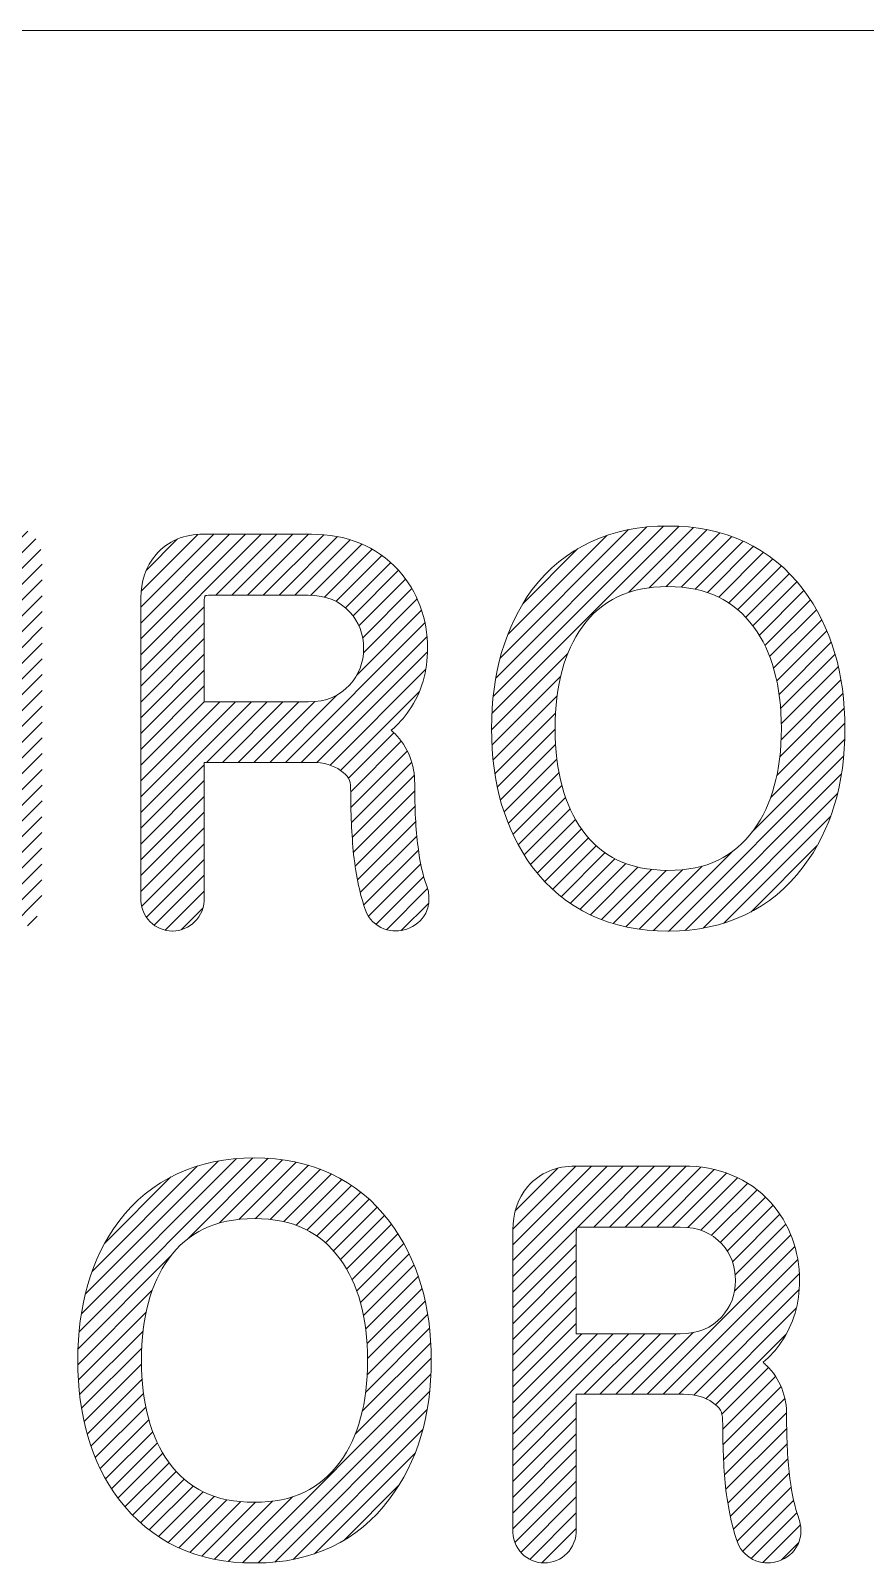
# Model space of a CAD drawing. Extents: x 14808 to 20058, y -13198 to -11680.
# Drawn here: x 15120.885 to 15123.105, y -13106.597 to -13102.524 of the extents above; entities that cross this region are included whole.
import ezdxf

# ---------------------------------------------------------------- set-up
doc = ezdxf.new("R2010")
doc.units = 0
doc.header["$LTSCALE"] = 7
doc.header["$MEASUREMENT"] = 0
doc.layers.get('0').update_dxf_attribs({"color": 2, "linetype": 'CONTINUOUS'})
doc.layers.add('명함1', color=7, linetype='CONTINUOUS')
pattern_1 = [(45, (-62.15375, -128.942557), (-0.027583504, 0.027583504), [])]

# ---------------------------------------------------------------- blocks, each defined once
blk = doc.blocks.new('A$C060B093A')
h = blk.add_hatch()
h.set_pattern_fill('ANSI31', color=256, scale=0.312072)
h.set_pattern_definition(pattern_1)
edge = h.paths.add_edge_path()
edge.add_spline(control_points=[(-2.0125, 10.0098), (-2.0737, 10.0092), (-2.1203, 10.0567), (-2.1422, 10.1128), (-2.1422, 10.1128), (-2.3842, 10.8314), (-2.3842, 10.8314), (-2.3842, 10.8314), (-2.3842, 10.1232), (-2.3842, 10.1232), (-2.3834, 10.0936), (-2.3959, 10.0598), (-2.4203, 10.0388), (-2.4404, 10.0198), (-2.4684, 10.0095), (-2.4952, 10.0098), (-2.5214, 10.0095), (-2.5507, 10.0189), (-2.5735, 10.0403), (-2.5967, 10.0625), (-2.6067, 10.0951), (-2.6061, 10.1232), (-2.6061, 10.1232), (-2.6061, 11.284), (-2.6061, 11.284), (-2.6067, 11.3197), (-2.5949, 11.358), (-2.5674, 11.3849), (-2.5674, 11.3849), (-2.5674, 11.3855), (-2.5674, 11.3855), (-2.5437, 11.4086), (-2.5113, 11.4227), (-2.4776, 11.4257), (-2.4738, 11.426), (-2.4708, 11.4263), (-2.4671, 11.4263), (-2.4391, 11.4263), (-2.4111, 11.419), (-2.3849, 11.4034), (-2.3568, 11.3861), (-2.3342, 11.359), (-2.3236, 11.327), (-2.3236, 11.327), (-2.2861, 11.219), (-2.2861, 11.219), (-2.2861, 11.219), (-2.01, 10.4084), (-2.01, 10.4084), (-2.01, 10.4084), (-1.7314, 11.2221), (-1.7314, 11.2221), (-1.7314, 11.2221), (-1.698, 11.3197), (-1.698, 11.3197), (-1.6885, 11.3532), (-1.6671, 11.383), (-1.6342, 11.405), (-1.6123, 11.4178), (-1.5861, 11.4254), (-1.5593, 11.4251), (-1.5544, 11.4251), (-1.5468, 11.4251), (-1.5444, 11.4245), (-1.512, 11.4227), (-1.4786, 11.4086), (-1.4565, 11.3861), (-1.4286, 11.3605), (-1.4142, 11.3215), (-1.4148, 11.284), (-1.4148, 11.284), (-1.4148, 10.1232), (-1.4148, 10.1232), (-1.4142, 10.0936), (-1.4267, 10.0591), (-1.451, 10.0388), (-1.4721, 10.0189), (-1.5014, 10.0095), (-1.5282, 10.0098), (-1.5544, 10.0095), (-1.5836, 10.0195), (-1.6075, 10.0409), (-1.6291, 10.0634), (-1.6391, 10.0951), (-1.6391, 10.1232), (-1.6391, 10.1232), (-1.6391, 10.8314), (-1.6391, 10.8314), (-1.6391, 10.8314), (-1.8823, 10.1079), (-1.8823, 10.1079), (-1.9022, 10.0561), (-1.9503, 10.0098), (-2.0106, 10.0098), (-2.0113, 10.0098), (-2.0118, 10.0098), (-2.0125, 10.0098)], knot_values=[0, 0, 0, 0, 1, 1, 1, 2, 2, 2, 3, 3, 3, 4, 4, 4, 5, 5, 5, 6, 6, 6, 7, 7, 7, 8, 8, 8, 9, 9, 9, 10, 10, 10, 11, 11, 11, 12, 12, 12, 13, 13, 13, 14, 14, 14, 15, 15, 15, 16, 16, 16, 17, 17, 17, 18, 18, 18, 19, 19, 19, 20, 20, 20, 21, 21, 21, 22, 22, 22, 23, 23, 23, 24, 24, 24, 25, 25, 25, 26, 26, 26, 27, 27, 27, 28, 28, 28, 29, 29, 29, 30, 30, 30, 31, 31, 31, 32, 32, 32, 32], degree=3, periodic=0)
edge = h.paths.add_edge_path(flags=16)
edge.add_spline(control_points=[(-3.2101, 10.3639), (-3.2806, 10.2682), (-3.3729, 10.2228), (-3.51, 10.2213), (-3.6502, 10.2228), (-3.7417, 10.2682), (-3.8111, 10.3633), (-3.8721, 10.4492), (-3.9056, 10.5657), (-3.9056, 10.7178), (-3.9056, 10.8713), (-3.8721, 10.9875), (-3.8111, 11.0722), (-3.7417, 11.1675), (-3.6502, 11.213), (-3.51, 11.2142), (-3.3729, 11.213), (-3.2806, 11.1675), (-3.2101, 11.0722), (-3.1477, 10.9859), (-3.1148, 10.8698), (-3.1148, 10.7178), (-3.1148, 10.5669), (-3.1477, 10.4511), (-3.2101, 10.3639)], knot_values=[0, 0, 0, 0, 1, 1, 1, 2, 2, 2, 3, 3, 3, 4, 4, 4, 5, 5, 5, 6, 6, 6, 7, 7, 7, 8, 8, 8, 8], degree=3, periodic=0)
edge = h.paths.add_edge_path()
edge.add_spline(control_points=[(-3.0379, 11.2038), (-3.1489, 11.3511), (-3.3135, 11.4269), (-3.51, 11.4263), (-3.7087, 11.4269), (-3.8746, 11.3513), (-3.9849, 11.2038), (-4.0817, 11.0734), (-4.1281, 10.9088), (-4.1281, 10.7178), (-4.1281, 10.5267), (-4.0817, 10.363), (-3.9854, 10.2341), (-3.8746, 10.0848), (-3.7087, 10.0086), (-3.51, 10.0101), (-3.5088, 10.0098), (-3.507, 10.0098), (-3.5055, 10.0098), (-3.311, 10.0098), (-3.1477, 10.0866), (-3.0379, 10.2341), (-2.9389, 10.3624), (-2.8907, 10.5267), (-2.8914, 10.7178), (-2.8907, 10.9094), (-2.9389, 11.0737), (-3.0379, 11.2038)], knot_values=[0, 0, 0, 0, 1, 1, 1, 2, 2, 2, 3, 3, 3, 4, 4, 4, 5, 5, 5, 6, 6, 6, 7, 7, 7, 8, 8, 8, 9, 9, 9, 9], degree=3, periodic=0)
edge = h.paths.add_edge_path(flags=16)
edge.add_spline(control_points=[(-4.6736, 10.3639), (-4.744, 10.2682), (-4.836, 10.2225), (-4.9744, 10.2219), (-5.1133, 10.2231), (-5.2051, 10.2682), (-5.2746, 10.3639), (-5.3359, 10.4492), (-5.3691, 10.5657), (-5.3691, 10.7174), (-5.3691, 10.871), (-5.3359, 10.9875), (-5.2746, 11.0722), (-5.2051, 11.1679), (-5.1133, 11.213), (-4.9744, 11.2142), (-4.836, 11.213), (-4.744, 11.1679), (-4.6736, 11.0722), (-4.6108, 10.9859), (-4.5773, 10.8698), (-4.5773, 10.7174), (-4.5773, 10.5672), (-4.6108, 10.4511), (-4.6736, 10.3639)], knot_values=[0, 0, 0, 0, 1, 1, 1, 2, 2, 2, 3, 3, 3, 4, 4, 4, 5, 5, 5, 6, 6, 6, 7, 7, 7, 8, 8, 8, 8], degree=3, periodic=0)
edge = h.paths.add_edge_path()
edge.add_spline(control_points=[(-4.9744, 11.4257), (-5.1721, 11.4272), (-5.3379, 11.3513), (-5.4489, 11.2038), (-5.5445, 11.0734), (-5.5915, 10.9091), (-5.5915, 10.7174), (-5.5915, 10.5267), (-5.5445, 10.3633), (-5.4489, 10.2341), (-5.3379, 10.0854), (-5.1721, 10.0086), (-4.9744, 10.0098), (-4.9729, 10.0098), (-4.9716, 10.0098), (-4.9704, 10.0098), (-4.7748, 10.0098), (-4.6108, 10.0863), (-4.5011, 10.2338), (-4.4027, 10.3624), (-4.3542, 10.5267), (-4.3551, 10.7174), (-4.3542, 10.9094), (-4.4027, 11.0737), (-4.5011, 11.2038), (-4.612, 11.3513), (-4.7772, 11.4272), (-4.9744, 11.4257)], knot_values=[0, 0, 0, 0, 1, 1, 1, 2, 2, 2, 3, 3, 3, 4, 4, 4, 5, 5, 5, 6, 6, 6, 7, 7, 7, 8, 8, 8, 9, 9, 9, 9], degree=3, periodic=0)
edge = h.paths.add_edge_path(flags=16)
edge.add_spline(control_points=[(-6.0877, 10.8704), (-6.1249, 10.8305), (-6.1675, 10.8119), (-6.2327, 10.8113), (-6.2327, 10.8113), (-6.5967, 10.8113), (-6.5967, 10.8113), (-6.5967, 10.8113), (-6.5967, 11.1679), (-6.5967, 11.1679), (-6.596, 11.1788), (-6.5945, 11.1801), (-6.5932, 11.1813), (-6.5924, 11.1822), (-6.5939, 11.1831), (-6.5817, 11.1837), (-6.5817, 11.1837), (-6.2327, 11.1837), (-6.2327, 11.1837), (-6.1675, 11.1831), (-6.1236, 11.1642), (-6.0871, 11.1252), (-6.0548, 11.0889), (-6.0395, 11.0496), (-6.0389, 10.9972), (-6.0395, 10.9466), (-6.0548, 10.9082), (-6.0877, 10.8704)], knot_values=[0, 0, 0, 0, 1, 1, 1, 2, 2, 2, 3, 3, 3, 4, 4, 4, 5, 5, 5, 6, 6, 6, 7, 7, 7, 8, 8, 8, 9, 9, 9, 9], degree=3, periodic=0)
edge = h.paths.add_edge_path()
edge.add_spline(control_points=[(-5.8487, 10.3048), (-5.8567, 10.3645), (-5.8603, 10.4383), (-5.8603, 10.5242), (-5.8597, 10.5913), (-5.8835, 10.6552), (-5.9304, 10.7001), (-5.9347, 10.7041), (-5.9389, 10.708), (-5.9426, 10.7116), (-5.9188, 10.7318), (-5.8975, 10.7552), (-5.8792, 10.7815), (-5.8362, 10.8448), (-5.8149, 10.9186), (-5.8153, 10.9972), (-5.8149, 11.1014), (-5.85, 11.1962), (-5.917, 11.2715), (-5.9938, 11.3556), (-6.1008, 11.3977), (-6.2211, 11.3971), (-6.2211, 11.3971), (-6.5997, 11.3971), (-6.5997, 11.3971), (-6.6636, 11.3983), (-6.7252, 11.3738), (-6.7654, 11.326), (-6.8017, 11.2843), (-6.8191, 11.2301), (-6.8185, 11.1746), (-6.8185, 11.1746), (-6.8188, 10.1265), (-6.8188, 10.1265), (-6.8191, 10.0982), (-6.8093, 10.0653), (-6.7859, 10.0421), (-6.7666, 10.022), (-6.7369, 10.0098), (-6.7093, 10.0098), (-6.7088, 10.0098), (-6.7078, 10.0098), (-6.7073, 10.0098), (-6.6792, 10.0095), (-6.6493, 10.022), (-6.6301, 10.0427), (-6.6076, 10.0622), (-6.5957, 10.0969), (-6.5967, 10.1265), (-6.5967, 10.1265), (-6.5967, 10.5995), (-6.5967, 10.5995), (-6.5967, 10.5995), (-6.2211, 10.5995), (-6.2211, 10.5995), (-6.1766, 10.5992), (-6.145, 10.5891), (-6.1196, 10.5712), (-6.0922, 10.5517), (-6.0859, 10.5389), (-6.0844, 10.509), (-6.0844, 10.4233), (-6.0809, 10.3463), (-6.0739, 10.2771), (-6.0645, 10.1981), (-6.0511, 10.1341), (-6.0322, 10.0823), (-6.0216, 10.0527), (-5.996, 10.0275), (-5.9679, 10.0171), (-5.953, 10.0122), (-5.9402, 10.0101), (-5.9264, 10.0101), (-5.9133, 10.0098), (-5.9002, 10.0122), (-5.8884, 10.0162), (-5.8597, 10.0266), (-5.8354, 10.0458), (-5.8219, 10.072), (-5.8143, 10.089), (-5.81, 10.1055), (-5.8103, 10.1228), (-5.81, 10.1393), (-5.8136, 10.1549), (-5.8189, 10.1698), (-5.8314, 10.2036), (-5.842, 10.2493), (-5.8487, 10.3048)], knot_values=[0, 0, 0, 0, 1, 1, 1, 2, 2, 2, 3, 3, 3, 4, 4, 4, 5, 5, 5, 6, 6, 6, 7, 7, 7, 8, 8, 8, 9, 9, 9, 10, 10, 10, 11, 11, 11, 12, 12, 12, 13, 13, 13, 14, 14, 14, 15, 15, 15, 16, 16, 16, 17, 17, 17, 18, 18, 18, 19, 19, 19, 20, 20, 20, 21, 21, 21, 22, 22, 22, 23, 23, 23, 24, 24, 24, 25, 25, 25, 26, 26, 26, 27, 27, 27, 28, 28, 28, 29, 29, 29, 29], degree=3, periodic=0)
edge = h.paths.add_edge_path()
edge.add_spline(control_points=[(-8.1826, 10.0403), (-8.2051, 10.0622), (-8.2155, 10.0951), (-8.2151, 10.1232), (-8.2151, 10.1232), (-8.2151, 11.3105), (-8.2151, 11.3105), (-8.2155, 11.3391), (-8.2058, 11.372), (-8.1826, 11.3952), (-8.1826, 11.3952), (-8.1796, 11.3977), (-8.1796, 11.3977), (-8.1597, 11.4159), (-8.1304, 11.4266), (-8.104, 11.426), (-8.0771, 11.4263), (-8.0488, 11.4156), (-8.0284, 11.3971), (-8.0037, 11.3751), (-7.9921, 11.3404), (-7.9924, 11.3105), (-7.9924, 11.3105), (-7.9924, 10.8698), (-7.9924, 10.8698), (-7.9924, 10.8698), (-7.3872, 10.8698), (-7.3872, 10.8698), (-7.3872, 10.8698), (-7.3872, 11.3105), (-7.3872, 11.3105), (-7.3875, 11.3404), (-7.3774, 11.372), (-7.3518, 11.3977), (-7.3314, 11.4163), (-7.3025, 11.4263), (-7.2756, 11.426), (-7.2491, 11.4263), (-7.2208, 11.4156), (-7.2007, 11.3971), (-7.1756, 11.3751), (-7.1635, 11.3404), (-7.1641, 11.3105), (-7.1641, 11.3105), (-7.1646, 10.1232), (-7.1646, 10.1232), (-7.1635, 10.0936), (-7.1763, 10.0598), (-7.2013, 10.0384), (-7.2208, 10.0204), (-7.2491, 10.0095), (-7.2756, 10.0098), (-7.3025, 10.0095), (-7.3314, 10.0195), (-7.3548, 10.0412), (-7.3764, 10.0628), (-7.3875, 10.0942), (-7.3872, 10.1232), (-7.3872, 10.1232), (-7.3872, 10.6571), (-7.3872, 10.6571), (-7.3872, 10.6571), (-7.9927, 10.6565), (-7.9927, 10.6565), (-7.9927, 10.6565), (-7.9927, 10.1232), (-7.9927, 10.1232), (-7.9921, 10.0936), (-8.0046, 10.0598), (-8.0289, 10.0384), (-8.0488, 10.0204), (-8.0771, 10.0095), (-8.104, 10.0098), (-8.1045, 10.0098), (-8.1055, 10.0098), (-8.1061, 10.0098), (-8.1322, 10.0098), (-8.1603, 10.0204), (-8.1826, 10.0403)], knot_values=[0, 0, 0, 0, 1, 1, 1, 2, 2, 2, 3, 3, 3, 4, 4, 4, 5, 5, 5, 6, 6, 6, 7, 7, 7, 8, 8, 8, 9, 9, 9, 10, 10, 10, 11, 11, 11, 12, 12, 12, 13, 13, 13, 14, 14, 14, 15, 15, 15, 16, 16, 16, 17, 17, 17, 18, 18, 18, 19, 19, 19, 20, 20, 20, 21, 21, 21, 22, 22, 22, 23, 23, 23, 24, 24, 24, 25, 25, 25, 26, 26, 26, 26], degree=3, periodic=0)
edge = h.paths.add_edge_path()
edge.add_spline(control_points=[(-9.0538, 10.0403), (-9.0758, 10.0616), (-9.0871, 10.0933), (-9.0865, 10.1217), (-9.0865, 10.1217), (-9.0865, 11.1837), (-9.0865, 11.1837), (-9.0865, 11.1837), (-9.3824, 11.1837), (-9.3824, 11.1837), (-9.4065, 11.1831), (-9.4375, 11.1926), (-9.4576, 11.2166), (-9.4775, 11.2398), (-9.4821, 11.2669), (-9.4821, 11.2907), (-9.4821, 11.3142), (-9.4775, 11.3413), (-9.4576, 11.3647), (-9.4375, 11.3888), (-9.4065, 11.3977), (-9.3824, 11.3971), (-9.3824, 11.3971), (-8.583, 11.3971), (-8.583, 11.3971), (-8.5562, 11.3977), (-8.5261, 11.3891), (-8.5038, 11.3696), (-8.5038, 11.3696), (-8.5028, 11.3684), (-8.5028, 11.3684), (-8.4824, 11.3507), (-8.4678, 11.3197), (-8.4684, 11.2907), (-8.4678, 11.2605), (-8.4831, 11.2313), (-8.501, 11.216), (-8.5221, 11.1941), (-8.5553, 11.1831), (-8.583, 11.1837), (-8.583, 11.1837), (-8.864, 11.1843), (-8.864, 11.1843), (-8.864, 11.1843), (-8.864, 10.1217), (-8.864, 10.1217), (-8.8634, 10.0921), (-8.8768, 10.0586), (-8.9008, 10.0384), (-8.9201, 10.0202), (-8.9487, 10.0095), (-8.9749, 10.0098), (-8.9756, 10.0098), (-8.9762, 10.0098), (-8.9762, 10.0098), (-9.003, 10.0098), (-9.0316, 10.0202), (-9.0538, 10.0403)], knot_values=[0, 0, 0, 0, 1, 1, 1, 2, 2, 2, 3, 3, 3, 4, 4, 4, 5, 5, 5, 6, 6, 6, 7, 7, 7, 8, 8, 8, 9, 9, 9, 10, 10, 10, 11, 11, 11, 12, 12, 12, 13, 13, 13, 14, 14, 14, 15, 15, 15, 16, 16, 16, 17, 17, 17, 18, 18, 18, 19, 19, 19, 19], degree=3, periodic=0)
h.paths.add_polyline_path([(-10.3055, 10.6562), (-10.1543, 11.0698), (-10.005, 10.6562)], flags=16)
edge = h.paths.add_edge_path()
edge.add_spline(control_points=[(-9.5878, 10.1634), (-9.5878, 10.1634), (-10.0045, 11.3081), (-10.0045, 11.3081), (-10.0154, 11.341), (-10.0355, 11.372), (-10.0644, 11.394), (-10.09, 11.4129), (-10.1217, 11.4245), (-10.1538, 11.4245), (-10.1867, 11.4245), (-10.2196, 11.4135), (-10.2455, 11.3946), (-10.2455, 11.3946), (-10.2464, 11.394), (-10.2464, 11.394), (-10.2756, 11.372), (-10.2955, 11.341), (-10.3068, 11.3068), (-10.3068, 11.3068), (-10.7209, 10.1655), (-10.7209, 10.1655), (-10.7267, 10.1546), (-10.7309, 10.136), (-10.7309, 10.1183), (-10.7309, 10.1006), (-10.7264, 10.0838), (-10.7188, 10.0708), (-10.7078, 10.0463), (-10.6831, 10.0232), (-10.6551, 10.0147), (-10.6447, 10.0113), (-10.6334, 10.0092), (-10.6206, 10.0092), (-10.6201, 10.0092), (-10.6194, 10.0092), (-10.6188, 10.0092), (-10.6023, 10.0092), (-10.5847, 10.014), (-10.5698, 10.022), (-10.5427, 10.0366), (-10.5219, 10.0616), (-10.5109, 10.089), (-10.5109, 10.089), (-10.3824, 10.4444), (-10.3824, 10.4444), (-10.3824, 10.4444), (-9.9273, 10.4444), (-9.9273, 10.4444), (-9.9273, 10.4444), (-9.8002, 10.0915), (-9.8002, 10.0915), (-9.7892, 10.0625), (-9.7698, 10.0381), (-9.7448, 10.0232), (-9.7234, 10.0135), (-9.7078, 10.0104), (-9.6923, 10.0104), (-9.6811, 10.0104), (-9.6686, 10.0122), (-9.6563, 10.0159), (-9.6292, 10.0244), (-9.603, 10.0463), (-9.5917, 10.0735), (-9.5854, 10.089), (-9.5811, 10.1049), (-9.5814, 10.1232), (-9.5811, 10.1372), (-9.5839, 10.1506), (-9.5878, 10.1634)], knot_values=[0, 0, 0, 0, 1, 1, 1, 2, 2, 2, 3, 3, 3, 4, 4, 4, 5, 5, 5, 6, 6, 6, 7, 7, 7, 8, 8, 8, 9, 9, 9, 10, 10, 10, 11, 11, 11, 12, 12, 12, 13, 13, 13, 14, 14, 14, 15, 15, 15, 16, 16, 16, 17, 17, 17, 18, 18, 18, 19, 19, 19, 20, 20, 20, 21, 21, 21, 22, 22, 22, 23, 23, 23, 23], degree=3, periodic=0)
edge = h.paths.add_edge_path(flags=16)
edge.add_spline(control_points=[(-11.157, 10.3109), (-11.1924, 10.2713), (-11.2332, 10.253), (-11.2969, 10.2517), (-11.2969, 10.2517), (-11.6739, 10.2517), (-11.6739, 10.2517), (-11.687, 10.253), (-11.6842, 10.2536), (-11.6864, 10.2548), (-11.687, 10.2561), (-11.6882, 10.2566), (-11.6885, 10.2664), (-11.6885, 10.2664), (-11.6885, 10.6437), (-11.6885, 10.6437), (-11.6885, 10.6437), (-11.3051, 10.6431), (-11.3051, 10.6431), (-11.2399, 10.6424), (-11.1972, 10.6236), (-11.1591, 10.5833), (-11.1259, 10.5458), (-11.1104, 10.5041), (-11.1101, 10.4468), (-11.1104, 10.3889), (-11.1259, 10.3472), (-11.157, 10.3109)], knot_values=[0, 0, 0, 0, 1, 1, 1, 2, 2, 2, 3, 3, 3, 4, 4, 4, 5, 5, 5, 6, 6, 6, 7, 7, 7, 8, 8, 8, 9, 9, 9, 9], degree=3, periodic=0)
edge = h.paths.add_edge_path(flags=16)
edge.add_spline(control_points=[(-11.6885, 11.1673), (-11.6882, 11.1788), (-11.6864, 11.1807), (-11.6857, 11.1819), (-11.6842, 11.1825), (-11.6867, 11.1831), (-11.6739, 11.1837), (-11.6739, 11.1837), (-11.3304, 11.1837), (-11.3304, 11.1837), (-11.2726, 11.1831), (-11.238, 11.1673), (-11.2088, 11.135), (-11.1802, 11.1032), (-11.1671, 11.0688), (-11.1664, 11.0194), (-11.1671, 10.9728), (-11.1802, 10.9387), (-11.2088, 10.9055), (-11.2393, 10.8713), (-11.2744, 10.8558), (-11.3304, 10.8552), (-11.3304, 10.8552), (-11.6885, 10.8552), (-11.6885, 10.8552), (-11.6885, 10.8552), (-11.6885, 11.1673), (-11.6885, 11.1673)], knot_values=[0, 0, 0, 0, 1, 1, 1, 2, 2, 2, 3, 3, 3, 4, 4, 4, 5, 5, 5, 6, 6, 6, 7, 7, 7, 8, 8, 8, 9, 9, 9, 9], degree=3, periodic=0)
edge = h.paths.add_edge_path()
edge.add_spline(control_points=[(-11.0448, 10.765), (-11.0236, 10.7869), (-11.0046, 10.8119), (-10.99, 10.839), (-10.9595, 10.8911), (-10.9443, 10.9527), (-10.9446, 11.0179), (-10.944, 11.1164), (-10.9759, 11.2069), (-11.0397, 11.2782), (-11.1101, 11.3574), (-11.2088, 11.3983), (-11.3198, 11.3973), (-11.3198, 11.3973), (-11.6922, 11.3973), (-11.6922, 11.3973), (-11.7561, 11.3983), (-11.8177, 11.3738), (-11.8583, 11.3263), (-11.8939, 11.2843), (-11.911, 11.2306), (-11.911, 11.1746), (-11.911, 11.1746), (-11.911, 10.2597), (-11.911, 10.2597), (-11.911, 10.2042), (-11.8933, 10.1509), (-11.8586, 10.1097), (-11.8186, 10.0628), (-11.7586, 10.0384), (-11.6965, 10.0384), (-11.6952, 10.0384), (-11.6937, 10.0384), (-11.6922, 10.0384), (-11.6922, 10.0384), (-11.2953, 10.0384), (-11.2953, 10.0384), (-11.1731, 10.0378), (-11.0653, 10.0817), (-10.9894, 10.1679), (-10.9211, 10.2433), (-10.8867, 10.3401), (-10.8876, 10.4468), (-10.8873, 10.5303), (-10.9101, 10.608), (-10.9571, 10.6732), (-10.9809, 10.7083), (-11.0104, 10.7388), (-11.0448, 10.765)], knot_values=[0, 0, 0, 0, 1, 1, 1, 2, 2, 2, 3, 3, 3, 4, 4, 4, 5, 5, 5, 6, 6, 6, 7, 7, 7, 8, 8, 8, 9, 9, 9, 10, 10, 10, 11, 11, 11, 12, 12, 12, 13, 13, 13, 14, 14, 14, 15, 15, 15, 16, 16, 16, 16], degree=3, periodic=0)
h = blk.add_hatch()
h.set_pattern_fill('ANSI31', color=256, scale=0.312072)
h.set_pattern_definition(pattern_1)
edge = h.paths.add_edge_path()
edge.add_spline(control_points=[(-5.9487, 8.994), (-6.0596, 9.1419), (-6.2245, 9.2174), (-6.4214, 9.2165)], knot_values=[0, 0, 0, 0, 1, 1, 1, 1], degree=3, periodic=0)
edge.add_spline(control_points=[(-6.4214, 9.2165), (-6.6201, 9.2174), (-6.7852, 9.1419), (-6.8962, 8.994)], knot_values=[1, 1, 1, 1, 2, 2, 2, 2], degree=3, periodic=0)
edge.add_spline(control_points=[(-6.8962, 8.994), (-6.9928, 8.8636), (-7.0392, 8.6996), (-7.0392, 8.5086)], knot_values=[2, 2, 2, 2, 3, 3, 3, 3], degree=3, periodic=0)
edge.add_spline(control_points=[(-7.0392, 8.5086), (-7.0392, 8.3172), (-6.9928, 8.1535), (-6.8965, 8.0246)], knot_values=[3, 3, 3, 3, 4, 4, 4, 4], degree=3, periodic=0)
edge.add_spline(control_points=[(-6.8965, 8.0246), (-6.7856, 7.8758), (-6.6201, 7.7991), (-6.4214, 7.8003)], knot_values=[4, 4, 4, 4, 5, 5, 5, 5], degree=3, periodic=0)
edge.add_spline(control_points=[(-6.4214, 7.8003), (-6.4199, 7.8003), (-6.418, 7.8003), (-6.4165, 7.8003)], knot_values=[5, 5, 5, 5, 6, 6, 6, 6], degree=3, periodic=0)
edge.add_spline(control_points=[(-6.4165, 7.8003), (-6.2218, 7.8003), (-6.0581, 7.8771), (-5.9487, 8.0243)], knot_values=[6, 6, 6, 6, 7, 7, 7, 7], degree=3, periodic=0)
edge.add_spline(control_points=[(-5.9487, 8.0243), (-5.8503, 8.1526), (-5.8021, 8.3172), (-5.8025, 8.5086)], knot_values=[7, 7, 7, 7, 8, 8, 8, 8], degree=3, periodic=0)
edge.add_spline(control_points=[(-5.8025, 8.5086), (-5.8021, 8.6999), (-5.8503, 8.8645), (-5.9487, 8.994)], knot_values=[8, 8, 8, 8, 9, 9, 9, 9], degree=3, periodic=0)
edge = h.paths.add_edge_path(flags=16)
edge.add_spline(control_points=[(-6.4214, 8.0124), (-6.5606, 8.013), (-6.653, 8.0587), (-6.7221, 8.1541)], knot_values=[1, 1, 1, 1, 2, 2, 2, 2], degree=3, periodic=0)
edge.add_spline(control_points=[(-6.7221, 8.1541), (-6.7834, 8.2398), (-6.8166, 8.3565), (-6.8166, 8.5086)], knot_values=[2, 2, 2, 2, 3, 3, 3, 3], degree=3, periodic=0)
edge.add_spline(control_points=[(-6.8166, 8.5086), (-6.8166, 8.6615), (-6.7834, 8.778), (-6.7221, 8.8627)], knot_values=[3, 3, 3, 3, 4, 4, 4, 4], degree=3, periodic=0)
edge.add_spline(control_points=[(-6.7221, 8.8627), (-6.653, 8.9577), (-6.5606, 9.0035), (-6.4214, 9.0047)], knot_values=[4, 4, 4, 4, 5, 5, 5, 5], degree=3, periodic=0)
edge.add_spline(control_points=[(-6.4214, 9.0047), (-6.2839, 9.0035), (-6.1913, 8.9584), (-6.1212, 8.8627)], knot_values=[5, 5, 5, 5, 6, 6, 6, 6], degree=3, periodic=0)
edge.add_spline(control_points=[(-6.1212, 8.8627), (-6.059, 8.7762), (-6.0249, 8.6603), (-6.0249, 8.5086)], knot_values=[6, 6, 6, 6, 7, 7, 7, 7], degree=3, periodic=0)
edge.add_spline(control_points=[(-6.0249, 8.5086), (-6.0249, 8.3577), (-6.0585, 8.2416), (-6.1212, 8.1541)], knot_values=[7, 7, 7, 7, 8, 8, 8, 8], degree=3, periodic=0)
edge.add_spline(control_points=[(-6.1212, 8.1541), (-6.1913, 8.0587), (-6.2839, 8.013), (-6.4214, 8.0124)], knot_values=[0, 0, 0, 0, 1, 1, 1, 1], degree=3, periodic=0)
h = blk.add_hatch()
h.set_pattern_fill('ANSI31', color=256, scale=0.312072)
h.set_pattern_definition(pattern_1)
edge = h.paths.add_edge_path()
edge.add_spline(control_points=[(-4.559, 8.3147), (-4.5578, 8.3818), (-4.5819, 8.4458), (-4.6294, 8.4909)], knot_values=[2, 2, 2, 2, 3, 3, 3, 3], degree=3, periodic=0)
edge.add_spline(control_points=[(-4.6294, 8.4909), (-4.6331, 8.4945), (-4.6374, 8.4985), (-4.6412, 8.5022)], knot_values=[3, 3, 3, 3, 4, 4, 4, 4], degree=3, periodic=0)
edge.add_spline(control_points=[(-4.6412, 8.5022), (-4.6173, 8.5223), (-4.5959, 8.5458), (-4.5776, 8.5719)], knot_values=[4, 4, 4, 4, 5, 5, 5, 5], degree=3, periodic=0)
edge.add_spline(control_points=[(-4.5776, 8.5719), (-4.5349, 8.6353), (-4.5133, 8.7091), (-4.5139, 8.7877)], knot_values=[5, 5, 5, 5, 6, 6, 6, 6], degree=3, periodic=0)
edge.add_spline(control_points=[(-4.5139, 8.7877), (-4.5133, 8.8919), (-4.5487, 8.9867), (-4.6156, 9.062)], knot_values=[6, 6, 6, 6, 7, 7, 7, 7], degree=3, periodic=0)
edge.add_spline(control_points=[(-4.6156, 9.062), (-4.6922, 9.1461), (-4.7992, 9.1885), (-4.9198, 9.1879), (-4.9198, 9.1879), (-5.2983, 9.1879), (-5.2983, 9.1879)], knot_values=[7, 7, 7, 7, 8, 8, 8, 9, 9, 9, 9], degree=3, periodic=0)
edge.add_spline(control_points=[(-5.2983, 9.1879), (-5.3623, 9.1885), (-5.4233, 9.1647), (-5.4641, 9.1169)], knot_values=[9, 9, 9, 9, 10, 10, 10, 10], degree=3, periodic=0)
edge.add_spline(control_points=[(-5.4641, 9.1169), (-5.5004, 9.0748), (-5.5171, 9.0205), (-5.5168, 8.9651), (-5.5168, 8.9651), (-5.5171, 7.9173), (-5.5171, 7.9173)], knot_values=[10, 10, 10, 10, 11, 11, 11, 12, 12, 12, 12], degree=3, periodic=0)
edge.add_spline(control_points=[(-5.5171, 7.9173), (-5.5171, 7.8886), (-5.5083, 7.8557), (-5.4846, 7.8326)], knot_values=[12, 12, 12, 12, 13, 13, 13, 13], degree=3, periodic=0)
edge.add_spline(control_points=[(-5.4846, 7.8326), (-5.4653, 7.8125), (-5.4355, 7.8003), (-5.408, 7.8003)], knot_values=[13, 13, 13, 13, 14, 14, 14, 14], degree=3, periodic=0)
edge.add_spline(control_points=[(-5.408, 7.8003), (-5.4075, 7.8003), (-5.4068, 7.8003), (-5.406, 7.8003)], knot_values=[14, 14, 14, 14, 15, 15, 15, 15], degree=3, periodic=0)
edge.add_spline(control_points=[(-5.406, 7.8003), (-5.3776, 7.8003), (-5.348, 7.8131), (-5.3282, 7.8332)], knot_values=[15, 15, 15, 15, 16, 16, 16, 16], degree=3, periodic=0)
edge.add_spline(control_points=[(-5.3282, 7.8332), (-5.306, 7.8527), (-5.294, 7.8875), (-5.295, 7.9173), (-5.295, 7.9173), (-5.295, 8.0355), (-5.295, 8.1537)], knot_values=[16, 16, 16, 16, 17, 17, 17, 17.5, 17.5, 17.5, 17.5], degree=3, periodic=0)
edge.add_spline(control_points=[(-5.295, 8.1537), (-5.295, 8.2718), (-5.295, 8.39), (-5.295, 8.39), (-5.295, 8.39), (-4.9198, 8.39), (-4.9198, 8.39)], knot_values=[17.5, 17.5, 17.5, 17.5, 18, 18, 18, 19, 19, 19, 19], degree=3, periodic=0)
edge.add_spline(control_points=[(-4.9198, 8.39), (-4.8754, 8.3897), (-4.8437, 8.3796), (-4.8181, 8.3616)], knot_values=[19, 19, 19, 19, 20, 20, 20, 20], degree=3, periodic=0)
edge.add_spline(control_points=[(-4.8181, 8.3616), (-4.7907, 8.3421), (-4.7842, 8.3293), (-4.7827, 8.2995)], knot_values=[20, 20, 20, 20, 21, 21, 21, 21], degree=3, periodic=0)
edge.add_spline(control_points=[(-4.7827, 8.2995), (-4.7827, 8.2135), (-4.7796, 8.1368), (-4.7729, 8.0679)], knot_values=[21, 21, 21, 21, 22, 22, 22, 22], degree=3, periodic=0)
edge.add_spline(control_points=[(-4.7729, 8.0679), (-4.7632, 7.9886), (-4.7498, 7.9247), (-4.7306, 7.8728)], knot_values=[22, 22, 22, 22, 23, 23, 23, 23], degree=3, periodic=0)
edge.add_spline(control_points=[(-4.7306, 7.8728), (-4.7206, 7.843), (-4.6943, 7.818), (-4.6663, 7.8076)], knot_values=[23, 23, 23, 23, 24, 24, 24, 24], degree=3, periodic=0)
edge.add_spline(control_points=[(-4.6663, 7.8076), (-4.6513, 7.8027), (-4.6385, 7.8003), (-4.6248, 7.8003)], knot_values=[24, 24, 24, 24, 25, 25, 25, 25], degree=3, periodic=0)
edge.add_spline(control_points=[(-4.6248, 7.8003), (-4.612, 7.8003), (-4.5992, 7.8024), (-4.587, 7.8064)], knot_values=[25, 25, 25, 25, 26, 26, 26, 26], degree=3, periodic=0)
edge.add_spline(control_points=[(-4.587, 7.8064), (-4.5584, 7.8174), (-4.534, 7.8363), (-4.5206, 7.8625)], knot_values=[26, 26, 26, 26, 27, 27, 27, 27], degree=3, periodic=0)
edge.add_spline(control_points=[(-4.5206, 7.8625), (-4.5126, 7.8795), (-4.5085, 7.896), (-4.5087, 7.913)], knot_values=[27, 27, 27, 27, 28, 28, 28, 28], degree=3, periodic=0)
edge.add_spline(control_points=[(-4.5087, 7.913), (-4.5085, 7.9301), (-4.5121, 7.9459), (-4.5176, 7.9603)], knot_values=[28, 28, 28, 28, 29, 29, 29, 29], degree=3, periodic=0)
edge.add_spline(control_points=[(-4.5176, 7.9603), (-4.5297, 7.9941), (-4.5407, 8.0398), (-4.5474, 8.0953)], knot_values=[0, 0, 0, 0, 1, 1, 1, 1], degree=3, periodic=0)
edge.add_spline(control_points=[(-4.5474, 8.0953), (-4.5553, 8.1553), (-4.559, 8.2288), (-4.559, 8.3147)], knot_values=[1, 1, 1, 1, 2, 2, 2, 2], degree=3, periodic=0)
edge = h.paths.add_edge_path(flags=16)
edge.add_spline(control_points=[(-4.7861, 8.6612), (-4.8233, 8.6213), (-4.8661, 8.6024), (-4.9314, 8.6018), (-4.9314, 8.6018), (-5.0223, 8.6018), (-5.1132, 8.6018)], knot_values=[0, 0, 0, 0, 1, 1, 1, 1.5, 1.5, 1.5, 1.5], degree=3, periodic=0)
edge.add_spline(control_points=[(-5.1132, 8.6018), (-5.2041, 8.6018), (-5.295, 8.6018), (-5.295, 8.6018), (-5.295, 8.6018), (-5.295, 8.9584), (-5.295, 8.9584)], knot_values=[1.5, 1.5, 1.5, 1.5, 2, 2, 2, 3, 3, 3, 3], degree=3, periodic=0)
edge.add_spline(control_points=[(-5.295, 8.9584), (-5.2947, 8.9694), (-5.2929, 8.9705), (-5.2922, 8.9718)], knot_values=[3, 3, 3, 3, 4, 4, 4, 4], degree=3, periodic=0)
edge.add_spline(control_points=[(-5.2922, 8.9718), (-5.2907, 8.9724), (-5.2922, 8.9742), (-5.2804, 8.9748), (-5.2804, 8.9748), (-4.9314, 8.9748), (-4.9314, 8.9748)], knot_values=[4, 4, 4, 4, 5, 5, 5, 6, 6, 6, 6], degree=3, periodic=0)
edge.add_spline(control_points=[(-4.9314, 8.9748), (-4.8661, 8.9736), (-4.8229, 8.9553), (-4.7854, 8.9157)], knot_values=[6, 6, 6, 6, 7, 7, 7, 7], degree=3, periodic=0)
edge.add_spline(control_points=[(-4.7854, 8.9157), (-4.7535, 8.8791), (-4.7382, 8.8401), (-4.7376, 8.7877)], knot_values=[7, 7, 7, 7, 8, 8, 8, 8], degree=3, periodic=0)
edge.add_spline(control_points=[(-4.7376, 8.7877), (-4.7382, 8.7371), (-4.7532, 8.6987), (-4.7861, 8.6612)], knot_values=[8, 8, 8, 8, 9, 9, 9, 9], degree=3, periodic=0)
at = {"layer": '명함1', "lineweight": 0}
for points, knots in [([(-4.9744, 11.4257), (-5.1721, 11.4272), (-5.3379, 11.3513), (-5.4489, 11.2038), (-5.5445, 11.0734), (-5.5915, 10.9091), (-5.5915, 10.7174), (-5.5915, 10.5267), (-5.5445, 10.3633), (-5.4489, 10.2341), (-5.3379, 10.0854), (-5.1721, 10.0086), (-4.9744, 10.0098), (-4.9729, 10.0098), (-4.9716, 10.0098), (-4.9704, 10.0098), (-4.7748, 10.0098), (-4.6108, 10.0863), (-4.5011, 10.2338), (-4.4027, 10.3624), (-4.3542, 10.5267), (-4.3551, 10.7174), (-4.3542, 10.9094), (-4.4027, 11.0737), (-4.5011, 11.2038), (-4.612, 11.3513), (-4.7772, 11.4272), (-4.9744, 11.4257)], [0, 0, 0, 0, 1, 1, 1, 2, 2, 2, 3, 3, 3, 4, 4, 4, 5, 5, 5, 6, 6, 6, 7, 7, 7, 8, 8, 8, 9, 9, 9, 9]), ([(-5.8487, 10.3048), (-5.8567, 10.3645), (-5.8603, 10.4383), (-5.8603, 10.5242), (-5.8597, 10.5913), (-5.8835, 10.6552), (-5.9304, 10.7001), (-5.9347, 10.7041), (-5.9389, 10.708), (-5.9426, 10.7116), (-5.9188, 10.7318), (-5.8975, 10.7552), (-5.8792, 10.7815), (-5.8362, 10.8448), (-5.8149, 10.9186), (-5.8153, 10.9972), (-5.8149, 11.1014), (-5.85, 11.1962), (-5.917, 11.2715), (-5.9938, 11.3556), (-6.1008, 11.3977), (-6.2211, 11.3971), (-6.2211, 11.3971), (-6.5997, 11.3971), (-6.5997, 11.3971), (-6.6636, 11.3983), (-6.7252, 11.3738), (-6.7654, 11.326), (-6.8017, 11.2843), (-6.8191, 11.2301), (-6.8185, 11.1746), (-6.8185, 11.1746), (-6.8188, 10.1265), (-6.8188, 10.1265), (-6.8191, 10.0982), (-6.8093, 10.0653), (-6.7859, 10.0421), (-6.7666, 10.022), (-6.7369, 10.0098), (-6.7093, 10.0098), (-6.7088, 10.0098), (-6.7078, 10.0098), (-6.7073, 10.0098), (-6.6792, 10.0095), (-6.6493, 10.022), (-6.6301, 10.0427), (-6.6076, 10.0622), (-6.5957, 10.0969), (-6.5967, 10.1265), (-6.5967, 10.1265), (-6.5967, 10.5995), (-6.5967, 10.5995), (-6.5967, 10.5995), (-6.2211, 10.5995), (-6.2211, 10.5995), (-6.1766, 10.5992), (-6.145, 10.5891), (-6.1196, 10.5712), (-6.0922, 10.5517), (-6.0859, 10.5389), (-6.0844, 10.509), (-6.0844, 10.4233), (-6.0809, 10.3463), (-6.0739, 10.2771), (-6.0645, 10.1981), (-6.0511, 10.1341), (-6.0322, 10.0823), (-6.0216, 10.0527), (-5.996, 10.0275), (-5.9679, 10.0171), (-5.953, 10.0122), (-5.9402, 10.0101), (-5.9264, 10.0101), (-5.9133, 10.0098), (-5.9002, 10.0122), (-5.8884, 10.0162), (-5.8597, 10.0266), (-5.8354, 10.0458), (-5.8219, 10.072), (-5.8143, 10.089), (-5.81, 10.1055), (-5.8103, 10.1228), (-5.81, 10.1393), (-5.8136, 10.1549), (-5.8189, 10.1698), (-5.8314, 10.2036), (-5.842, 10.2493), (-5.8487, 10.3048)], [0, 0, 0, 0, 1, 1, 1, 2, 2, 2, 3, 3, 3, 4, 4, 4, 5, 5, 5, 6, 6, 6, 7, 7, 7, 8, 8, 8, 9, 9, 9, 10, 10, 10, 11, 11, 11, 12, 12, 12, 13, 13, 13, 14, 14, 14, 15, 15, 15, 16, 16, 16, 17, 17, 17, 18, 18, 18, 19, 19, 19, 20, 20, 20, 21, 21, 21, 22, 22, 22, 23, 23, 23, 24, 24, 24, 25, 25, 25, 26, 26, 26, 27, 27, 27, 28, 28, 28, 29, 29, 29, 29]), ([(-4.6736, 10.3639), (-4.744, 10.2682), (-4.836, 10.2225), (-4.9744, 10.2219), (-5.1133, 10.2231), (-5.2051, 10.2682), (-5.2746, 10.3639), (-5.3359, 10.4492), (-5.3691, 10.5657), (-5.3691, 10.7174), (-5.3691, 10.871), (-5.3359, 10.9875), (-5.2746, 11.0722), (-5.2051, 11.1679), (-5.1133, 11.213), (-4.9744, 11.2142), (-4.836, 11.213), (-4.744, 11.1679), (-4.6736, 11.0722), (-4.6108, 10.9859), (-4.5773, 10.8698), (-4.5773, 10.7174), (-4.5773, 10.5672), (-4.6108, 10.4511), (-4.6736, 10.3639)], [0, 0, 0, 0, 1, 1, 1, 2, 2, 2, 3, 3, 3, 4, 4, 4, 5, 5, 5, 6, 6, 6, 7, 7, 7, 8, 8, 8, 8]), ([(-6.0877, 10.8704), (-6.1249, 10.8305), (-6.1675, 10.8119), (-6.2327, 10.8113), (-6.2327, 10.8113), (-6.5967, 10.8113), (-6.5967, 10.8113), (-6.5967, 10.8113), (-6.5967, 11.1679), (-6.5967, 11.1679), (-6.596, 11.1788), (-6.5945, 11.1801), (-6.5932, 11.1813), (-6.5924, 11.1822), (-6.5939, 11.1831), (-6.5817, 11.1837), (-6.5817, 11.1837), (-6.2327, 11.1837), (-6.2327, 11.1837), (-6.1675, 11.1831), (-6.1236, 11.1642), (-6.0871, 11.1252), (-6.0548, 11.0889), (-6.0395, 11.0496), (-6.0389, 10.9972), (-6.0395, 10.9466), (-6.0548, 10.9082), (-6.0877, 10.8704)], [0, 0, 0, 0, 1, 1, 1, 2, 2, 2, 3, 3, 3, 4, 4, 4, 5, 5, 5, 6, 6, 6, 7, 7, 7, 8, 8, 8, 9, 9, 9, 9]), ([(-5.9487, 8.994), (-6.0596, 9.1419), (-6.2245, 9.2174), (-6.4214, 9.2165), (-6.6201, 9.2174), (-6.7852, 9.1419), (-6.8962, 8.994), (-6.9928, 8.8636), (-7.0392, 8.6996), (-7.0392, 8.5086), (-7.0392, 8.3172), (-6.9928, 8.1535), (-6.8965, 8.0246), (-6.7856, 7.8758), (-6.6201, 7.7991), (-6.4214, 7.8003), (-6.4199, 7.8003), (-6.418, 7.8003), (-6.4165, 7.8003), (-6.2218, 7.8003), (-6.0581, 7.8771), (-5.9487, 8.0243), (-5.8503, 8.1526), (-5.8021, 8.3172), (-5.8025, 8.5086), (-5.8021, 8.6999), (-5.8503, 8.8645), (-5.9487, 8.994)], [0, 0, 0, 0, 1, 1, 1, 2, 2, 2, 3, 3, 3, 4, 4, 4, 5, 5, 5, 6, 6, 6, 7, 7, 7, 8, 8, 8, 9, 9, 9, 9]), ([(-4.5176, 7.9603), (-4.5297, 7.9941), (-4.5407, 8.0398), (-4.5474, 8.0953), (-4.5553, 8.1553), (-4.559, 8.2288), (-4.559, 8.3147), (-4.5578, 8.3818), (-4.5819, 8.4458), (-4.6294, 8.4909), (-4.6331, 8.4945), (-4.6374, 8.4985), (-4.6412, 8.5022), (-4.6173, 8.5223), (-4.5959, 8.5458), (-4.5776, 8.5719), (-4.5349, 8.6353), (-4.5133, 8.7091), (-4.5139, 8.7877), (-4.5133, 8.8919), (-4.5487, 8.9867), (-4.6156, 9.062), (-4.6922, 9.1461), (-4.7992, 9.1885), (-4.9198, 9.1879), (-4.9198, 9.1879), (-5.2983, 9.1879), (-5.2983, 9.1879), (-5.3623, 9.1885), (-5.4233, 9.1647), (-5.4641, 9.1169), (-5.5004, 9.0748), (-5.5171, 9.0205), (-5.5168, 8.9651), (-5.5168, 8.9651), (-5.5171, 7.9173), (-5.5171, 7.9173), (-5.5171, 7.8886), (-5.5083, 7.8557), (-5.4846, 7.8326), (-5.4653, 7.8125), (-5.4355, 7.8003), (-5.408, 7.8003), (-5.4075, 7.8003), (-5.4068, 7.8003), (-5.406, 7.8003), (-5.3776, 7.8003), (-5.348, 7.8131), (-5.3282, 7.8332), (-5.306, 7.8527), (-5.294, 7.8875), (-5.295, 7.9173), (-5.295, 7.9173), (-5.295, 8.39), (-5.295, 8.39), (-5.295, 8.39), (-4.9198, 8.39), (-4.9198, 8.39), (-4.8754, 8.3897), (-4.8437, 8.3796), (-4.8181, 8.3616), (-4.7907, 8.3421), (-4.7842, 8.3293), (-4.7827, 8.2995), (-4.7827, 8.2135), (-4.7796, 8.1368), (-4.7729, 8.0679), (-4.7632, 7.9886), (-4.7498, 7.9247), (-4.7306, 7.8728), (-4.7206, 7.843), (-4.6943, 7.818), (-4.6663, 7.8076), (-4.6513, 7.8027), (-4.6385, 7.8003), (-4.6248, 7.8003), (-4.612, 7.8003), (-4.5992, 7.8024), (-4.587, 7.8064), (-4.5584, 7.8174), (-4.534, 7.8363), (-4.5206, 7.8625), (-4.5126, 7.8795), (-4.5085, 7.896), (-4.5087, 7.913), (-4.5085, 7.9301), (-4.5121, 7.9459), (-4.5176, 7.9603)], [0, 0, 0, 0, 1, 1, 1, 2, 2, 2, 3, 3, 3, 4, 4, 4, 5, 5, 5, 6, 6, 6, 7, 7, 7, 8, 8, 8, 9, 9, 9, 10, 10, 10, 11, 11, 11, 12, 12, 12, 13, 13, 13, 14, 14, 14, 15, 15, 15, 16, 16, 16, 17, 17, 17, 18, 18, 18, 19, 19, 19, 20, 20, 20, 21, 21, 21, 22, 22, 22, 23, 23, 23, 24, 24, 24, 25, 25, 25, 26, 26, 26, 27, 27, 27, 28, 28, 28, 29, 29, 29, 29]), ([(-6.1212, 8.1541), (-6.1913, 8.0587), (-6.2839, 8.013), (-6.4214, 8.0124), (-6.5606, 8.013), (-6.653, 8.0587), (-6.7221, 8.1541), (-6.7834, 8.2398), (-6.8166, 8.3565), (-6.8166, 8.5086), (-6.8166, 8.6615), (-6.7834, 8.778), (-6.7221, 8.8627), (-6.653, 8.9577), (-6.5606, 9.0035), (-6.4214, 9.0047), (-6.2839, 9.0035), (-6.1913, 8.9584), (-6.1212, 8.8627), (-6.059, 8.7762), (-6.0249, 8.6603), (-6.0249, 8.5086), (-6.0249, 8.3577), (-6.0585, 8.2416), (-6.1212, 8.1541)], [0, 0, 0, 0, 1, 1, 1, 2, 2, 2, 3, 3, 3, 4, 4, 4, 5, 5, 5, 6, 6, 6, 7, 7, 7, 8, 8, 8, 8]), ([(-4.7861, 8.6612), (-4.8233, 8.6213), (-4.8661, 8.6024), (-4.9314, 8.6018), (-4.9314, 8.6018), (-5.295, 8.6018), (-5.295, 8.6018), (-5.295, 8.6018), (-5.295, 8.9584), (-5.295, 8.9584), (-5.2947, 8.9694), (-5.2929, 8.9705), (-5.2922, 8.9718), (-5.2907, 8.9724), (-5.2922, 8.9742), (-5.2804, 8.9748), (-5.2804, 8.9748), (-4.9314, 8.9748), (-4.9314, 8.9748), (-4.8661, 8.9736), (-4.8229, 8.9553), (-4.7854, 8.9157), (-4.7535, 8.8791), (-4.7382, 8.8401), (-4.7376, 8.7877), (-4.7382, 8.7371), (-4.7532, 8.6987), (-4.7861, 8.6612)], [0, 0, 0, 0, 1, 1, 1, 2, 2, 2, 3, 3, 3, 4, 4, 4, 5, 5, 5, 6, 6, 6, 7, 7, 7, 8, 8, 8, 9, 9, 9, 9])]:
    blk.add_open_spline(points, degree=3, knots=knots, dxfattribs=at)

msp = doc.modelspace()

# ---------------------------------------------------------------- linework, layer by layer
at = {"color": 7, "linetype": 'Continuous', "lineweight": 15}
msp.add_line((15627.5599, -13102.5243), (14827.5599, -13102.5243), dxfattribs=at)

# ---------------------------------------------------------------- block references
at = {"lineweight": 15, "xscale": 0.76, "yscale": 0.76, "zscale": 0.76}
msp.add_blockref('A$C060B093A', (15126.3599, -13112.5243), dxfattribs=at)

doc.saveas('drawing.dxf')
